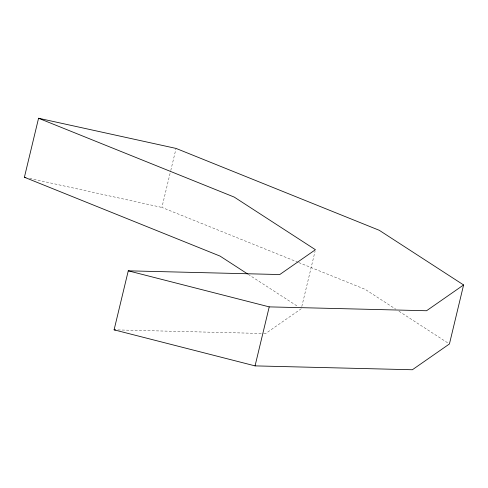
<?xml version="1.0" encoding="UTF-8"?>
<svg xmlns="http://www.w3.org/2000/svg" width="488" height="488" viewBox="0 0 488 488"><rect width="100%" height="100%" fill="white"/><g stroke="black" fill="none" stroke-linecap="round" stroke-linejoin="round"><path stroke-width="0.37" stroke-dasharray="2.44 1.83" d="M298.064 262.294L161.906 207.43L170.58 171.288M170.757 170.55L176.07 148.425M301.798 306.513L315.077 251.192M301.267 308.727L265.588 333.56L264.063 333.517M117.901 329.931L263.306 333.499M29.603 178.394L161.906 207.43M298.772 262.581L365.085 289.299L395.762 309.178M398.952 311.246L448.155 343.131M248.185 274.323L298.07 306.653"/><path stroke-width="0.73" d="M247.544 273.908L220.045 256.09L24.4 177.254L38.564 118.248L176.07 148.425L379.255 230.293L463.6 284.955L449.436 343.961L412.378 369.751L255.053 365.884L114.094 329.839L128.265 270.828L279.752 274.549L315.431 249.716L234.216 197.085L38.564 118.248M255.053 365.884L269.224 306.879L426.549 310.746L463.6 284.955M114.094 329.839L115.619 329.876M24.4 177.254L25.888 177.583M128.265 270.828L269.224 306.879"/></g></svg>
